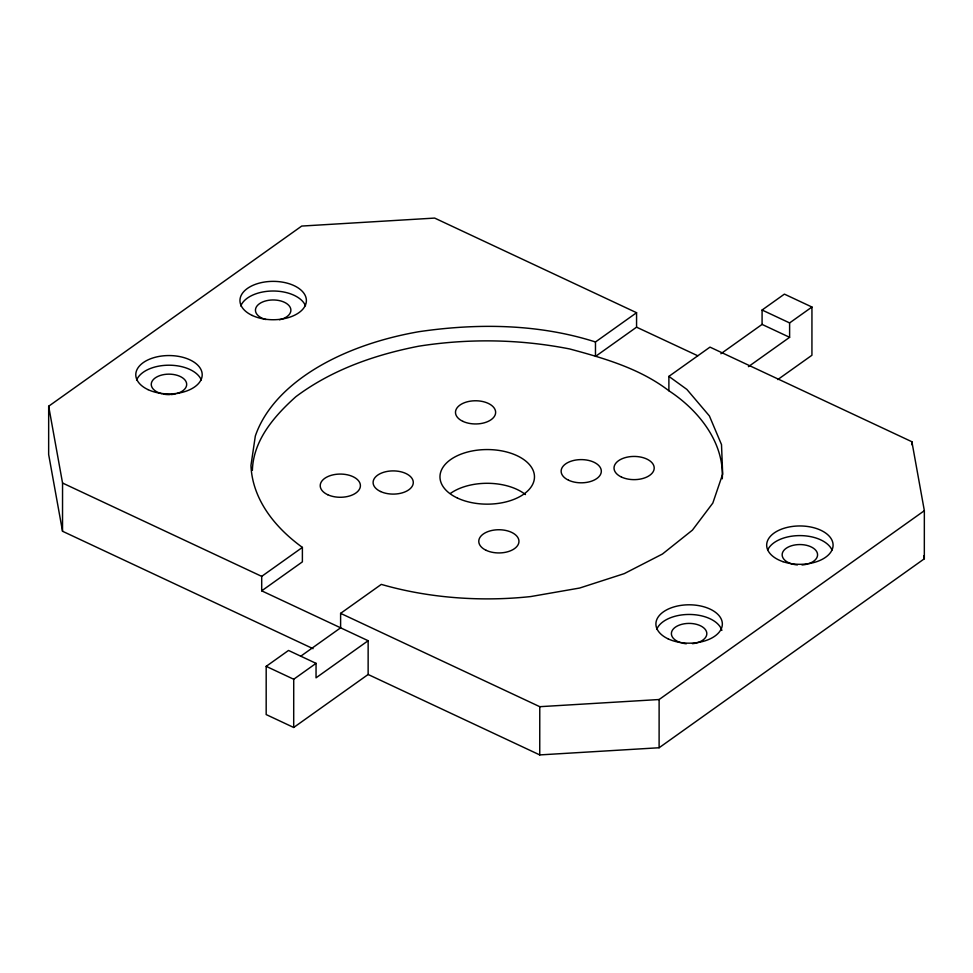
<?xml version="1.0" encoding="UTF-8"?>
<svg xmlns="http://www.w3.org/2000/svg" width="973" height="973" viewBox="0 0 973 973"><rect width="100%" height="100%" fill="white"/><g stroke="black" fill="none" stroke-linecap="round" stroke-linejoin="round"><path stroke-width="1.46" d="M636.573 312.71L595.476 341.973L595.476 356.434L636.561 327.171L636.573 312.71L434.663 218.086L301.715 226.064L48.674 406.228L48.65 454.452L62.527 531.258L313.063 648.675M62.527 531.258L62.552 483.034L48.674 406.228M368.147 640.721L316.043 677.816L316.055 663.355L288.519 650.45L266.188 666.347L266.176 714.571L293.7 727.476L368.135 674.484L368.147 640.721L261.701 590.83L261.701 576.369L302.396 547.398A236.317 136.5 0 0 1 250.961 465.435L255.327 436.026A236.317 136.5 0 0 1 418.828 331.708C477.5 323.085 538.616 323.79 595.476 341.973M293.7 727.476L293.724 679.251L316.055 663.355M302.396 547.398L302.384 561.859L261.701 590.83M368.135 674.484L539.747 754.914L659.11 747.75L924.326 558.782L924.35 510.691L911.896 441.742L709.986 347.118L668.889 376.381L686.877 389.419L709.39 415.933L721.504 444.6L722.671 474.119L712.82 503.077L692.423 530.127L662.443 554.026L624.252 573.632L579.665 588.033L530.747 596.558A236.317 136.5 0 0 1 381.307 584.384L340.611 613.355L340.611 627.816L300.633 656.289M539.747 754.914L539.772 706.69L340.611 613.355M659.11 747.75L659.122 699.526L924.35 510.691M722.282 478.801C724.277 442.07 698.249 409.961 668.889 390.769L668.889 376.381M720.884 353.746L762.078 324.41L762.09 310.022L784.408 294.126L811.944 307.03L811.932 355.254L777.768 379.579M748.419 366.651L789.614 337.315L789.614 322.927L811.944 307.03M911.883 444.758L911.896 441.742M252.372 470.36C253.296 440.076 274.422 415.921 295.877 396.692C331.951 369.691 374.958 354.731 418.828 346.181C468.889 338.312 519.935 339.139 569.667 348.954C604.294 358.271 640.052 368.597 668.889 390.769M539.772 706.69L659.122 699.526M636.561 327.171L697.75 355.765M762.09 310.022L789.614 322.927M762.078 324.41L789.614 337.315M62.552 483.034L261.701 576.369M266.188 666.347L293.724 679.251M923.791 555.79L924.326 558.782M161.761 393.737A17.721 10.241 0 0 1 154.889 378.169A17.721 10.241 0 0 1 182.693 377.913A17.721 10.241 0 0 1 176.733 393.591M175.31 393.956A17.721 10.241 0 0 1 170.822 394.576M169.667 394.612A17.721 10.241 0 0 1 163.196 394.065M680.516 642.594A17.721 10.241 0 0 1 676.734 626.308A17.721 10.241 0 0 1 704.817 628.899A17.721 10.241 0 0 1 692.484 643.688M686.33 643.749A17.721 10.241 0 0 1 681.891 642.983M136.585 380.139A33.216 19.192 0 0 1 168.779 365.203A33.216 19.192 0 0 1 201.277 379.932M656.726 629.385A33.216 19.192 0 0 1 690.015 614.462A33.216 19.192 0 0 1 721.857 630.419M767.855 549.648A33.216 19.192 0 0 1 800.171 535.6A33.216 19.192 0 0 1 832.024 550.013M797.386 564.924A17.721 10.241 0 0 1 783.873 550.377A17.721 10.241 0 0 1 811.956 547.312A17.721 10.241 0 0 1 808.575 563.708M807.201 564.109A17.721 10.241 0 0 1 802.007 564.948M265.945 319.545A17.721 10.241 0 0 1 259.402 303.746A17.721 10.241 0 0 1 287.522 304.196A17.721 10.241 0 0 1 279.506 319.764M240.781 305.948A33.216 19.192 0 0 1 272.975 291.012A33.216 19.192 0 0 1 305.473 305.741M450.487 493.396A47.263 27.305 0 0 1 525.456 494.576M148.054 389.638A33.216 19.192 0 0 0 201.788 377.767A33.216 19.192 0 0 0 157.103 356.823A33.216 19.192 0 0 0 148.054 389.638M252.25 315.459A33.216 19.192 0 0 0 305.972 303.576A33.216 19.192 0 0 0 261.287 282.632A33.216 19.192 0 0 0 252.25 315.459M486.159 550.329A20.092 11.603 0 0 0 518.694 543.214A20.092 11.603 0 0 0 491.742 530.492A20.092 11.603 0 0 0 486.159 550.329M568.573 480.224A20.092 11.603 0 0 0 601.071 473.036A20.092 11.603 0 0 0 574.046 460.375A20.092 11.603 0 0 0 568.573 480.224M782.985 561.664A33.216 19.192 0 0 0 833.083 545.33A33.216 19.192 0 0 0 783.533 528.436A33.216 19.192 0 0 0 782.985 561.664M621.455 477.05A20.092 11.603 0 0 0 653.953 469.862A20.092 11.603 0 0 0 626.928 457.201A20.092 11.603 0 0 0 621.455 477.05M668.196 638.896A33.216 19.192 0 0 0 721.93 627.013A33.216 19.192 0 0 0 677.232 606.07A33.216 19.192 0 0 0 668.196 638.896M327.658 494.685A20.092 11.603 0 0 0 360.156 487.497A20.092 11.603 0 0 0 333.131 474.836A20.092 11.603 0 0 0 327.658 494.685M380.54 491.511A20.092 11.603 0 0 0 413.039 484.323A20.092 11.603 0 0 0 386.013 471.662A20.092 11.603 0 0 0 380.54 491.511M462.905 421.37A20.092 11.603 0 0 0 495.391 414.194A20.092 11.603 0 0 0 468.378 401.533A20.092 11.603 0 0 0 462.905 421.37M457.444 498.054A47.263 27.305 0 0 0 533.885 481.161A47.263 27.305 0 0 0 470.312 451.363A47.263 27.305 0 0 0 457.444 498.054"/></g></svg>
